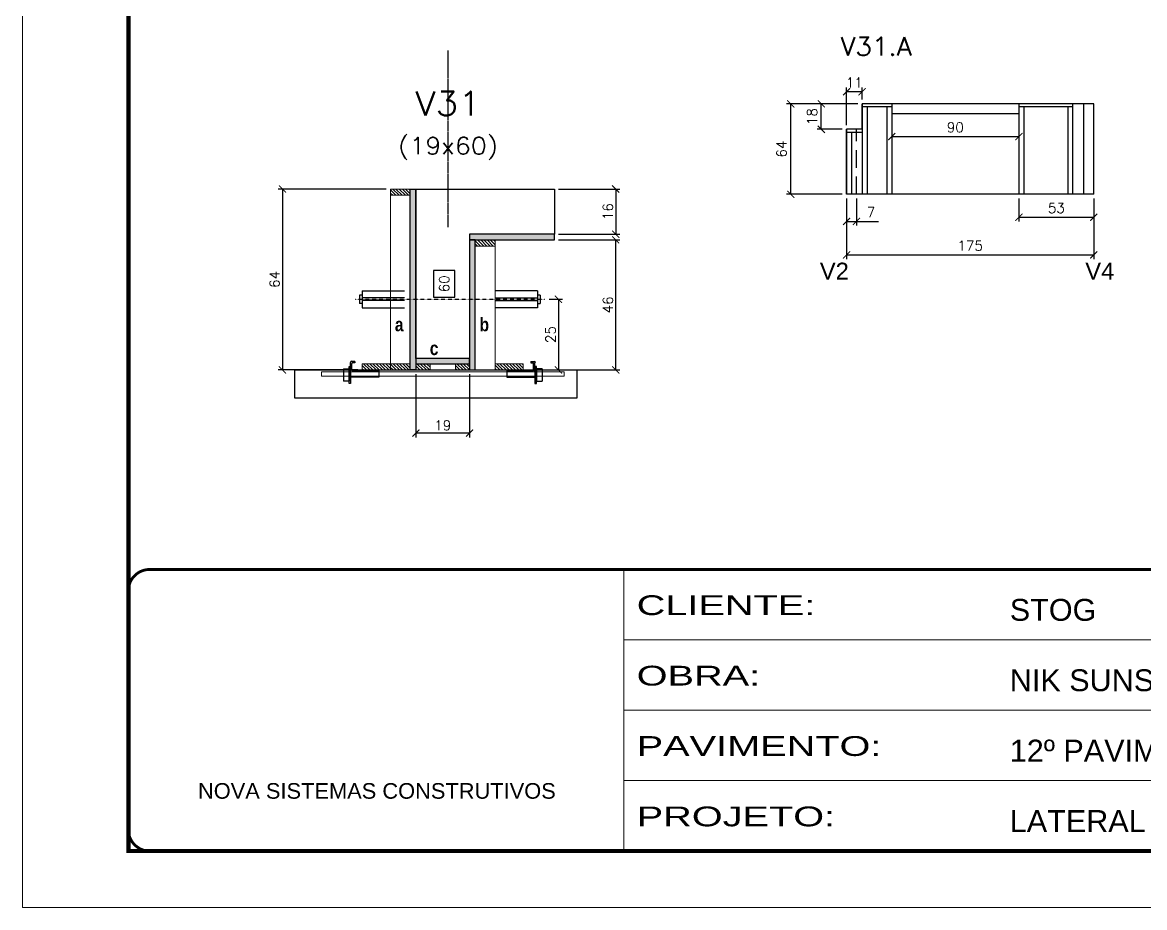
# Model space of a CAD drawing. Extents: x -10448 to -1189, y -11772 to 17235.
# Drawn here: x -10448 to -9654, y 5457 to 6083 of the extents above; entities that cross this region are included whole.
import ezdxf
from ezdxf.enums import TextEntityAlignment as Align

# ---------------------------------------------------------------- set-up
doc = ezdxf.new("R2010")
doc.units = 0
for name, pattern in [('CONTINUO', [0]), ('DASHED', [0.75, 0.5, -0.25]), ('HIDDEN', [0.375, 0.25, -0.125])]:
    doc.linetypes.add(name, pattern=pattern)
for name, color, linetype in [('5', 5, 'Continuous'), ('barrote', 251, 'Continuous'), ('COTA', 241, 'Continuous'), ('Cota Seção (2x)', 4, 'Continuous'), ('detalhes', 4, 'Continuous'), ('Painéis', 200, 'Continuous'), ('presilha', 1, 'Continuous'), ('SARR_2.2x7', 40, 'Continuous'), ('SARR_3.5x7', 81, 'Continuous'), ('TENSOR', 3, 'Continuous'), ('Texto de Titulo', 7, 'Continuous'), ('Texto Qtd Sarr', 242, 'Continuous')]:
    doc.layers.add(name, color=color, linetype=linetype)
for name, color, linetype, lineweight in [('CONCRETO', 251, 'Continuous', 25), ('Folhas', 255, 'Continuous', 9), ('Hachura', 251, 'Continuous', 9), ('Madeira', 126, 'Continuous', 18), ('SARRAFO DE PRESSAO', 251, 'DASHED', 9), ('SCO-___-LAJ', 2, 'Continuous', 0), ('Texto Seção', 7, 'Continuous', 15)]:
    doc.layers.add(name, color=color, linetype=linetype, lineweight=lineweight)
doc.styles.add('ARIAL', font='arial.ttf')
doc.styles.add('REGUA-120', font='ROMANS.shx', dxfattribs={"height": 15})
doc.styles.add('Romans', font='romans.shx')
doc.styles.get("Standard").update_dxf_attribs({"font": 'arial.ttf'})
doc.styles.add('TECNICA', font='techb___.ttf', dxfattribs={"height": 10})
doc.styles.add('Tecnologia', font='')
doc.styles.get('Tecnologia').set_extended_font_data('Forgotten Futurist')
doc.dimstyles.new('Cota Paínel', dxfattribs={"dimtxt": 7, "dimasz": 5, "dimexe": 3, "dimexo": 3, "dimgap": 3, "dimtad": 1, "dimdec": 1, "dimzin": 12, "dimdsep": 46, "dimtxsty": 'Romans', "dimblk": 'ARCHTICK', "dimcen": 0, "dimclrd": 4, "dimclre": 4, "dimclrt": 1, "dimadec": 1, "dimazin": 3, "dimtfac": 1, "dimtdec": 1, "dimtmove": 0, "dimatfit": 3, "dimldrblk": 'OBLIQUE', "dimfxl": 1, "dimtolj": 1, "dimtzin": 12, "dimarcsym": 0})
doc.dimstyles.new('Cota Seção (2x)', dxfattribs={"dimtxt": 7, "dimasz": 5, "dimexe": 3, "dimexo": 3, "dimgap": 2, "dimtad": 3, "dimdec": 1, "dimlfac": 0.5, "dimzin": 12, "dimdsep": 46, "dimtxsty": 'Romans', "dimblk": 'ARCHTICK', "dimcen": 0, "dimclrd": 4, "dimclre": 4, "dimclrt": 1, "dimadec": 1, "dimazin": 3, "dimtfac": 1, "dimtdec": 1, "dimtmove": 0, "dimatfit": 3, "dimldrblk": 'OBLIQUE', "dimfxl": 1, "dimtolj": 1, "dimtzin": 12, "dimarcsym": 0})
doc.dimstyles.new('Cota Seção interna', dxfattribs={"dimtxt": 7, "dimasz": 6, "dimexe": 0.18, "dimexo": 2, "dimgap": -4, "dimtad": 3, "dimdec": 1, "dimlfac": 0.5, "dimzin": 12, "dimdsep": 46, "dimtxsty": 'Romans', "dimblk": 'ARCHTICK', "dimcen": 0.09, "dimse1": 1, "dimse2": 1, "dimsd1": 1, "dimsd2": 1, "dimclrd": 180, "dimclre": 5, "dimclrt": 1, "dimadec": 0, "dimazin": 3, "dimtfac": 1, "dimtdec": 1, "dimtofl": 0, "dimtmove": 0, "dimatfit": 3, "dimldrblk": 'ARCHTICK', "dimfxl": 1, "dimtolj": 1, "dimtzin": 0, "dimarcsym": 0})
pattern_1 = [(315, (12404.4845, -2392.1212), (1.12253202, 1.12253202), [])]

# ---------------------------------------------------------------- blocks, each defined once
blk = doc.blocks.new('9999999999')
at = {"color": 30, "linetype": 'CONTINUO'}
for p, q in [((98564.56, 34230.21), (98564.56, 34429.45)), ((98564.56, 34379.64), (99583.98, 34379.64)), ((98564.56, 34329.83), (99487.98, 34329.83)), ((98564.56, 34280.02), (99487.98, 34280.02))]:
    blk.add_line(p, q, dxfattribs=at)
at = {"color": 30, "linetype": 'CONTINUO', "const_width": 2}
blk.add_lwpolyline([(99583.98, 34230.21), (99583.98, 34414.45, 0.414214), (99568.98, 34429.45), (98228.98, 34429.45, 0.414214), (98213.98, 34414.45), (98213.98, 34245.21, 0.414214), (98228.98, 34230.21), (99583.98, 34230.21)], format="xyb", dxfattribs=at)
at = {"layer": 'Folhas'}
blk.add_lwpolyline([(98138.98, 34190.21), (99623.98, 34190.21), (99623.98, 35240.21), (98138.98, 35240.21)], close=True, dxfattribs=at)
at = {"layer": 'Folhas', "color": 30, "const_width": 3}
blk.add_lwpolyline([(98213.98, 34230.21), (99583.98, 34230.21), (99583.98, 35200.21), (98213.98, 35200.21)], close=True, dxfattribs=at)
at = {"color": 7, "linetype": 'Continuous', "ltscale": 5, "style": 'ARIAL'}
for s, height, p in [('STOG', 15.483, (98837.68, 34393.13)), ('NIK SUNSET', 15.483, (98837.68, 34343.32)), ('12º PAVIMENTO', 15.4829, (98837.68, 34293.51)), ('NOVA SISTEMAS CONSTRUTIVOS', 11.0592, (98263.19, 34267.21)), ('LATERAL DE VIGA', 15.4829, (98837.68, 34243.7))]:
    blk.add_text(s, height=height, dxfattribs=at).set_placement(p)
at = {"layer": 'Folhas', "color": 7, "style": 'Tecnologia', "width": 1.5}
for s, p in [('CLIENTE:', (98573.65, 34397.17)), ('OBRA:', (98573.65, 34347.31)), ('PAVIMENTO:', (98573.65, 34297.5)), ('PROJETO:', (98573.65, 34247.69))]:
    blk.add_text(s, height=14, dxfattribs=at).set_placement(p)
blk = doc.blocks.new('_ArchTick')
at = {"color": 0, "linetype": 'ByBlock', "const_width": 0.15}
blk.add_lwpolyline([(-0.5, -0.5), (0.5, 0.5)], dxfattribs=at)
blk = doc.blocks.new('*D1090')
at = {"layer": 'COTA', "color": 4, "lineweight": -2, "transparency": 16777216}
for p, q in [((-9865.11, 5958.77), (-9865.11, 5915.91)), ((-9690.11, 5958.77), (-9690.11, 5915.91)), ((-9865.11, 5918.91), (-9690.11, 5918.91))]:
    blk.add_line(p, q, dxfattribs=at)
at = {"layer": 'Defpoints', "color": 0, "transparency": 16777216}
for p in [(-9865.11, 5961.77), (-9690.11, 5961.77), (-9690.11, 5918.91)]:
    blk.add_point(p, dxfattribs=at)
at = {"layer": 'COTA', "color": 4, "lineweight": -2, "transparency": 16777216, "xscale": 5, "yscale": 5, "zscale": 5, "rotation": 180}
blk.add_blockref('_ArchTick', (-9865.11, 5918.91), dxfattribs=at)
at = {"layer": 'COTA', "color": 4, "lineweight": -2, "transparency": 16777216, "xscale": 5, "yscale": 5, "zscale": 5}
blk.add_blockref('_ArchTick', (-9690.11, 5918.91), dxfattribs=at)
at = {"layer": 'COTA', "color": 1, "transparency": 16777216, "insert": (-9777.61, 5925.41), "char_height": 7, "attachment_point": 5, "style": 'Romans'}
blk.add_mtext('\\A1;175', dxfattribs=at)
blk = doc.blocks.new('_Oblique')
at = {"color": 0, "linetype": 'ByBlock', "lineweight": -2}
blk.add_line((-0.5, -0.5), (0.5, 0.5), dxfattribs=at)
blk = doc.blocks.new('*D1091')
at = {"layer": 'COTA', "color": 4, "lineweight": -2, "transparency": 16777216}
for p, q in [((-9865.11, 5958.77), (-9865.11, 5939.6)), ((-9858.11, 5958.77), (-9858.11, 5939.6)), ((-9865.11, 5942.6), (-9858.11, 5942.6)), ((-9858.11, 5942.6), (-9842.44, 5942.6))]:
    blk.add_line(p, q, dxfattribs=at)
at = {"layer": 'Defpoints', "color": 0, "transparency": 16777216}
for p in [(-9865.11, 5961.77), (-9858.11, 5961.77), (-9858.11, 5942.6)]:
    blk.add_point(p, dxfattribs=at)
at = {"layer": 'COTA', "color": 4, "lineweight": -2, "transparency": 16777216, "xscale": 5, "yscale": 5, "zscale": 5, "rotation": 180}
blk.add_blockref('_ArchTick', (-9865.11, 5942.6), dxfattribs=at)
at = {"layer": 'COTA', "color": 4, "lineweight": -2, "transparency": 16777216, "xscale": 5, "yscale": 5, "zscale": 5}
blk.add_blockref('_ArchTick', (-9858.11, 5942.6), dxfattribs=at)
at = {"layer": 'COTA', "color": 1, "transparency": 16777216, "insert": (-9847.77, 5949.1), "char_height": 7, "attachment_point": 5, "style": 'Romans'}
blk.add_mtext('\\A1;7', dxfattribs=at)
blk = doc.blocks.new('*D1092')
at = {"layer": 'COTA', "color": 4, "lineweight": -2, "transparency": 16777216}
for p, q in [((-9865.11, 6010.77), (-9865.11, 6037.37)), ((-9854.11, 6028.77), (-9854.11, 6037.37)), ((-9854.11, 6034.37), (-9865.11, 6034.37))]:
    blk.add_line(p, q, dxfattribs=at)
at = {"layer": 'Defpoints', "color": 0, "transparency": 16777216}
for p in [(-9865.11, 6034.37), (-9854.11, 6025.77), (-9865.11, 6007.77)]:
    blk.add_point(p, dxfattribs=at)
at = {"layer": 'COTA', "color": 4, "lineweight": -2, "transparency": 16777216, "xscale": 5, "yscale": 5, "zscale": 5, "rotation": 180}
blk.add_blockref('_ArchTick', (-9865.11, 6034.37), dxfattribs=at)
at = {"layer": 'COTA', "color": 4, "lineweight": -2, "transparency": 16777216, "xscale": 5, "yscale": 5, "zscale": 5}
blk.add_blockref('_ArchTick', (-9854.11, 6034.37), dxfattribs=at)
at = {"layer": 'COTA', "color": 1, "transparency": 16777216, "insert": (-9859.61, 6040.87), "char_height": 7, "attachment_point": 5, "style": 'Romans'}
blk.add_mtext('\\A1;11', dxfattribs=at)
blk = doc.blocks.new('*D1088')
at = {"layer": 'COTA', "color": 4, "lineweight": -2, "transparency": 16777216}
for p, q in [((-9857.11, 6025.77), (-9907.57, 6025.77)), ((-9904.57, 5961.77), (-9904.57, 6025.77)), ((-9868.11, 5961.77), (-9907.57, 5961.77))]:
    blk.add_line(p, q, dxfattribs=at)
at = {"layer": 'Defpoints', "color": 0, "transparency": 16777216}
for p in [(-9904.57, 6025.77), (-9854.11, 6025.77), (-9865.11, 5961.77)]:
    blk.add_point(p, dxfattribs=at)
at = {"layer": 'COTA', "color": 4, "lineweight": -2, "transparency": 16777216, "xscale": 5, "yscale": 5, "zscale": 5}
for p, rotation in [((-9904.57, 6025.77), 90), ((-9904.57, 5961.77), 270)]:
    blk.add_blockref('_ArchTick', p, dxfattribs=dict(at, rotation=rotation))
at = {"layer": 'COTA', "color": 1, "transparency": 16777216, "insert": (-9911.07, 5993.77), "char_height": 7, "attachment_point": 5, "rotation": 90, "style": 'Romans'}
blk.add_mtext('\\A1;64', dxfattribs=at)
blk = doc.blocks.new('*D1089')
at = {"layer": 'COTA', "color": 4, "lineweight": -2, "transparency": 16777216}
for p, q in [((-9857.11, 6025.77), (-9885.96, 6025.77)), ((-9882.96, 6007.77), (-9882.96, 6025.77)), ((-9868.11, 6007.77), (-9885.96, 6007.77))]:
    blk.add_line(p, q, dxfattribs=at)
at = {"layer": 'Defpoints', "color": 0, "transparency": 16777216}
for p in [(-9882.96, 6025.77), (-9854.11, 6025.77), (-9865.11, 6007.77)]:
    blk.add_point(p, dxfattribs=at)
at = {"layer": 'COTA', "color": 4, "lineweight": -2, "transparency": 16777216, "xscale": 5, "yscale": 5, "zscale": 5}
for p, rotation in [((-9882.96, 6025.77), 90), ((-9882.96, 6007.77), 270)]:
    blk.add_blockref('_ArchTick', p, dxfattribs=dict(at, rotation=rotation))
at = {"layer": 'COTA', "color": 1, "transparency": 16777216, "insert": (-9889.46, 6016.77), "char_height": 7, "attachment_point": 5, "rotation": 90, "style": 'Romans'}
blk.add_mtext('\\A1;18', dxfattribs=at)
blk = doc.blocks.new('*D1093')
at = {"layer": 'COTA', "color": 4, "lineweight": -2, "transparency": 16777216}
for p, q in [((-9833.11, 6015.77), (-9833.11, 5999.64)), ((-9743.11, 6015.77), (-9743.11, 5999.64)), ((-9833.11, 6002.64), (-9743.11, 6002.64))]:
    blk.add_line(p, q, dxfattribs=at)
at = {"layer": 'Defpoints', "color": 0, "transparency": 16777216}
for p in [(-9833.11, 6018.77), (-9743.11, 6018.77), (-9743.11, 6002.64)]:
    blk.add_point(p, dxfattribs=at)
at = {"layer": 'COTA', "color": 4, "lineweight": -2, "transparency": 16777216, "xscale": 5, "yscale": 5, "zscale": 5, "rotation": 180}
blk.add_blockref('_ArchTick', (-9833.11, 6002.64), dxfattribs=at)
at = {"layer": 'COTA', "color": 4, "lineweight": -2, "transparency": 16777216, "xscale": 5, "yscale": 5, "zscale": 5}
blk.add_blockref('_ArchTick', (-9743.11, 6002.64), dxfattribs=at)
at = {"layer": 'COTA', "color": 1, "transparency": 16777216, "insert": (-9788.11, 6009.14), "char_height": 7, "attachment_point": 5, "style": 'Romans'}
blk.add_mtext('\\A1;90', dxfattribs=at)
blk = doc.blocks.new('*D1094')
at = {"layer": 'COTA', "color": 4, "lineweight": -2, "transparency": 16777216}
for p, q in [((-9743.11, 5958.77), (-9743.11, 5942.55)), ((-9690.11, 5958.77), (-9690.11, 5942.55)), ((-9743.11, 5945.55), (-9690.11, 5945.55))]:
    blk.add_line(p, q, dxfattribs=at)
at = {"layer": 'Defpoints', "color": 0, "transparency": 16777216}
for p in [(-9743.11, 5961.77), (-9690.11, 5961.77), (-9690.11, 5945.55)]:
    blk.add_point(p, dxfattribs=at)
at = {"layer": 'COTA', "color": 4, "lineweight": -2, "transparency": 16777216, "xscale": 5, "yscale": 5, "zscale": 5, "rotation": 180}
blk.add_blockref('_ArchTick', (-9743.11, 5945.55), dxfattribs=at)
at = {"layer": 'COTA', "color": 4, "lineweight": -2, "transparency": 16777216, "xscale": 5, "yscale": 5, "zscale": 5}
blk.add_blockref('_ArchTick', (-9690.11, 5945.55), dxfattribs=at)
at = {"layer": 'COTA', "color": 1, "transparency": 16777216, "insert": (-9716.61, 5952.05), "char_height": 7, "attachment_point": 5, "style": 'Romans'}
blk.add_mtext('\\A1;53', dxfattribs=at)
blk = doc.blocks.new('*D1100')
at = {"layer": 'COTA', "color": 4, "lineweight": -2, "transparency": 16777216}
for p, q in [((-10068.83, 5965.52), (-10025.46, 5965.52)), ((-10028.46, 5965.52), (-10028.46, 5933.52)), ((-10068.83, 5933.52), (-10025.46, 5933.52))]:
    blk.add_line(p, q, dxfattribs=at)
at = {"layer": 'Defpoints', "color": 0, "transparency": 16777216}
for p in [(-10071.83, 5965.52), (-10071.83, 5933.52), (-10028.46, 5933.52)]:
    blk.add_point(p, dxfattribs=at)
at = {"layer": 'COTA', "color": 4, "lineweight": -2, "transparency": 16777216, "xscale": 5, "yscale": 5, "zscale": 5}
for p, rotation in [((-10028.46, 5965.52), 90), ((-10028.46, 5933.52), 270)]:
    blk.add_blockref('_ArchTick', p, dxfattribs=dict(at, rotation=rotation))
at = {"layer": 'COTA', "color": 1, "transparency": 16777216, "insert": (-10033.96, 5949.52), "char_height": 7, "attachment_point": 5, "rotation": 90, "style": 'Romans'}
blk.add_mtext('\\A1;16', dxfattribs=at)
blk = doc.blocks.new('*D1101')
at = {"layer": 'COTA', "color": 4, "lineweight": -2, "transparency": 16777216}
for p, q in [((-10068.83, 5929.52), (-10025.46, 5929.52)), ((-10028.46, 5837.52), (-10028.46, 5929.52)), ((-10090.83, 5837.52), (-10025.46, 5837.52))]:
    blk.add_line(p, q, dxfattribs=at)
at = {"layer": 'Defpoints', "color": 0, "transparency": 16777216}
for p in [(-10071.83, 5929.52), (-10028.46, 5929.52), (-10093.83, 5837.52)]:
    blk.add_point(p, dxfattribs=at)
at = {"layer": 'COTA', "color": 4, "lineweight": -2, "transparency": 16777216, "xscale": 5, "yscale": 5, "zscale": 5}
for p, rotation in [((-10028.46, 5929.52), 90), ((-10028.46, 5837.52), 270)]:
    blk.add_blockref('_ArchTick', p, dxfattribs=dict(at, rotation=rotation))
at = {"layer": 'COTA', "color": 1, "transparency": 16777216, "insert": (-10033.96, 5883.52), "char_height": 7, "attachment_point": 5, "rotation": 90, "style": 'Romans'}
blk.add_mtext('\\A1;46', dxfattribs=at)
blk = doc.blocks.new('*D1102')
at = {"layer": 'Cota Seção (2x)', "color": 180, "lineweight": -2, "transparency": 16777216}
for p, q in [((-10142.32, 5907.95), (-10157.32, 5907.95)), ((-10157.32, 5907.95), (-10157.32, 5888.95)), ((-10142.32, 5888.95), (-10142.32, 5907.95)), ((-10157.32, 5888.95), (-10142.32, 5888.95))]:
    blk.add_line(p, q, dxfattribs=at)
at = {"layer": 'Defpoints', "color": 0, "transparency": 16777216}
for p in [(-10170.14, 5965.52), (-10138.32, 5965.52), (-10170.14, 5845.52)]:
    blk.add_point(p, dxfattribs=at)
at = {"layer": 'Cota Seção (2x)', "color": 1, "transparency": 16777216, "insert": (-10149.82, 5898.45), "char_height": 7, "attachment_point": 5, "rotation": 90, "style": 'Romans'}
blk.add_mtext('\\A1;60', dxfattribs=at)
blk = doc.blocks.new('*D1103')
at = {"layer": 'COTA', "color": 4, "lineweight": -2, "transparency": 16777216}
for p, q in [((-10190.83, 5965.52), (-10267.29, 5965.52)), ((-10264.29, 5965.52), (-10264.29, 5837.52)), ((-10210.83, 5837.52), (-10267.29, 5837.52))]:
    blk.add_line(p, q, dxfattribs=at)
at = {"layer": 'Defpoints', "color": 0, "transparency": 16777216}
for p in [(-10187.83, 5965.52), (-10264.29, 5837.52), (-10207.83, 5837.52)]:
    blk.add_point(p, dxfattribs=at)
at = {"layer": 'COTA', "color": 4, "lineweight": -2, "transparency": 16777216, "xscale": 5, "yscale": 5, "zscale": 5}
for p, rotation in [((-10264.29, 5965.52), 90), ((-10264.29, 5837.52), 270)]:
    blk.add_blockref('_ArchTick', p, dxfattribs=dict(at, rotation=rotation))
at = {"layer": 'COTA', "color": 1, "transparency": 16777216, "insert": (-10269.79, 5901.52), "char_height": 7, "attachment_point": 5, "rotation": 90, "style": 'Romans'}
blk.add_mtext('\\A1;64', dxfattribs=at)
blk = doc.blocks.new('PRESILHA METÁLICA 1')
at = {"layer": 'presilha'}
for p, q in [((0, 13), (6, 13)), ((0, 13), (0, 0)), ((6, 15.5), (7.5, 15.5)), ((6, -2.5), (6, 15.5)), ((6, 13), (6, 0)), ((7.5, 10.6), (7.5, 19.9)), ((7.5, 15.5), (7.5, -2.5)), ((12, 21), (8.6, 21)), ((9, 11.6), (9, 18.9)), ((12, 19.5), (9.6, 19.5)), ((12, 21), (12, 19.5)), ((6, 0), (0, 0)), ((37.5, 4.1), (7.5, 4.1)), ((37.5, 11), (9.6, 11)), ((37.5, 11), (37.5, 4.1)), ((7.5, -2.5), (6, -2.5))]:
    blk.add_line(p, q, dxfattribs=at)
for centre, radius, start, end in [((8.6, 19.9), 1.14, 90, 180), ((9.6, 18.9), 0.57, 90, 180), ((9.6, 11.6), 0.57, 180, 270)]:
    blk.add_arc(centre, radius, start, end, dxfattribs=at)
blk = doc.blocks.new('*D1104')
at = {"layer": 'COTA', "color": 4, "lineweight": -2, "transparency": 16777216}
for p, q in [((-10169.83, 5834.52), (-10169.83, 5789.8)), ((-10131.83, 5834.52), (-10131.83, 5789.8)), ((-10131.83, 5792.8), (-10169.83, 5792.8))]:
    blk.add_line(p, q, dxfattribs=at)
at = {"layer": 'Defpoints', "color": 0, "transparency": 16777216}
for p in [(-10169.83, 5837.52), (-10131.83, 5837.52), (-10169.83, 5792.8)]:
    blk.add_point(p, dxfattribs=at)
at = {"layer": 'COTA', "color": 4, "lineweight": -2, "transparency": 16777216, "xscale": 5, "yscale": 5, "zscale": 5, "rotation": 180}
blk.add_blockref('_ArchTick', (-10169.83, 5792.8), dxfattribs=at)
at = {"layer": 'COTA', "color": 4, "lineweight": -2, "transparency": 16777216, "xscale": 5, "yscale": 5, "zscale": 5}
blk.add_blockref('_ArchTick', (-10131.83, 5792.8), dxfattribs=at)
at = {"layer": 'COTA', "color": 1, "transparency": 16777216, "insert": (-10150.83, 5798.3), "char_height": 7, "attachment_point": 5, "style": 'Romans'}
blk.add_mtext('\\A1;19', dxfattribs=at)
blk = doc.blocks.new('*D1105')
at = {"layer": 'COTA', "color": 4, "lineweight": -2, "transparency": 16777216}
for p, q in [((-10075.53, 5887.52), (-10066.02, 5887.52)), ((-10069.02, 5887.52), (-10069.02, 5837.52)), ((-10090.83, 5837.52), (-10066.02, 5837.52))]:
    blk.add_line(p, q, dxfattribs=at)
at = {"layer": 'Defpoints', "color": 0, "transparency": 16777216}
for p in [(-10078.53, 5887.52), (-10093.83, 5837.52), (-10069.02, 5837.52)]:
    blk.add_point(p, dxfattribs=at)
at = {"layer": 'COTA', "color": 4, "lineweight": -2, "transparency": 16777216, "xscale": 5, "yscale": 5, "zscale": 5}
for p, rotation in [((-10069.02, 5887.52), 90), ((-10069.02, 5837.52), 270)]:
    blk.add_blockref('_ArchTick', p, dxfattribs=dict(at, rotation=rotation))
at = {"layer": 'COTA', "color": 1, "transparency": 16777216, "insert": (-10074.52, 5862.52), "char_height": 7, "attachment_point": 5, "rotation": 90, "style": 'Romans'}
blk.add_mtext('\\A1;25', dxfattribs=at)
blk = doc.blocks.new('titulo1')
at = {"layer": 'Defpoints', "color": 252, "linetype": 'HIDDEN', "ltscale": 2}
blk.add_line((0, 0), (0, 125), dxfattribs=at)
at = {"layer": 'Defpoints', "style": 'Romans', "oblique": 15}
blk.add_attdef('FOLHA', text='', height=10, dxfattribs=at).set_placement((0, 15.58), align=Align.MIDDLE_CENTER)
at = {"layer": 'Texto Qtd Sarr', "color": 3, "style": 'Romans', "oblique": 15}
for tag, height, p in [('TITULO', 17, (0, 71.45)), ('SEÇÃO', 12, (0, 41.55))]:
    blk.add_attdef(tag, text='', height=height, dxfattribs=at).set_placement(p, align=Align.MIDDLE_CENTER)

msp = doc.modelspace()

# ---------------------------------------------------------------- hatches: boundary and pattern name
at = {"layer": 'Hachura'}
h = msp.add_hatch(dxfattribs=at)
h.set_pattern_fill('ANSI31', color=256, scale=0.5, angle=270, style=0)
h.set_pattern_definition([(315, (12548.4845, -2519.7212), (1.12253202, 1.12253202), [])])
h.paths.add_polyline_path([(-10187.83, 5965.52), (-10187.83, 5961.12), (-10173.83, 5961.12), (-10173.83, 5965.52)])
h = msp.add_hatch(color=256, dxfattribs=at)
h.dxf.hatch_style = 1
h.paths.add_polyline_path([(-10173.83, 5965.52), (-10169.83, 5965.52), (-10169.83, 5837.52), (-10173.83, 5837.52)])
h = msp.add_hatch(color=256, dxfattribs=at)
h.dxf.hatch_style = 1
h.paths.add_polyline_path([(-10071.83, 5929.52), (-10071.83, 5933.52), (-10131.83, 5933.52), (-10131.83, 5929.52)])
h = msp.add_hatch(color=256, dxfattribs=at)
h.dxf.hatch_style = 1
h.paths.add_polyline_path([(-10127.83, 5929.52), (-10131.83, 5929.52), (-10131.83, 5837.52), (-10127.83, 5837.52)])
h = msp.add_hatch(dxfattribs=at)
h.set_pattern_fill('ANSI31', color=256, scale=0.5, angle=90, style=0)
h.set_pattern_definition([(135, (-33410.7558, 14232.7662), (-1.12253202, -1.12253202), [])])
h.paths.add_polyline_path([(-10113.83, 5929.52), (-10113.83, 5925.12), (-10127.83, 5925.12), (-10127.83, 5929.52)])
h = msp.add_hatch(color=256, dxfattribs=at)
h.dxf.hatch_style = 1
h.paths.add_polyline_path([(-10131.83, 5841.92), (-10131.83, 5845.52), (-10169.83, 5845.52), (-10169.83, 5841.92)])
h = msp.add_hatch(dxfattribs=at)
h.set_pattern_fill('ANSI31', color=256, scale=0.5, angle=270, style=0)
h.set_pattern_definition(pattern_1)
h.paths.add_polyline_path([(-10207.83, 5837.52), (-10207.83, 5841.92), (-10187.83, 5841.92), (-10187.83, 5837.52)])
h = msp.add_hatch(dxfattribs=at)
h.set_pattern_fill('ANSI31', color=256, scale=0.5, angle=270, style=0)
h.set_pattern_definition([(315, (12548.4845, -2465.7212), (1.12253202, 1.12253202), [])])
h.paths.add_polyline_path([(-10187.83, 5837.52), (-10187.83, 5841.92), (-10173.83, 5841.92), (-10173.83, 5837.52)])
h = msp.add_hatch(dxfattribs=at)
h.set_pattern_fill('ANSI31', color=256, scale=0.5, angle=270, style=0)
h.set_pattern_definition([(315, (12370.4845, -2392.1212), (1.12253202, 1.12253202), [])])
h.paths.add_polyline_path([(-10159.83, 5837.52), (-10159.83, 5841.92), (-10169.83, 5841.92), (-10169.83, 5837.52)])
h = msp.add_hatch(dxfattribs=at)
h.set_pattern_fill('ANSI31', color=256, scale=0.5, angle=270, style=0)
h.set_pattern_definition([(315, (12414.4845, -2392.1212), (1.12253202, 1.12253202), [])])
h.paths.add_polyline_path([(-10131.83, 5837.52), (-10131.83, 5841.92), (-10141.83, 5841.92), (-10141.83, 5837.52)])
h = msp.add_hatch(dxfattribs=at)
h.set_pattern_fill('ANSI31', color=256, scale=0.5, angle=270, style=0)
h.set_pattern_definition(pattern_1)
h.paths.add_polyline_path([(-10093.83, 5837.52), (-10093.83, 5841.92), (-10113.83, 5841.92), (-10113.83, 5837.52)])

# ---------------------------------------------------------------- linework, layer by layer
at = {"ltscale": 3}
for p, q in [((-10207.83, 5893.52), (-10207.83, 5881.52)), ((-10207.83, 5893.52), (-10177.83, 5893.52)), ((-10083.83, 5893.52), (-10113.83, 5893.52)), ((-10083.83, 5893.52), (-10083.83, 5881.52)), ((-10209.83, 5890.52), (-10209.83, 5884.52)), ((-10207.83, 5890.52), (-10209.83, 5890.52)), ((-10207.83, 5884.52), (-10209.83, 5884.52)), ((-10177.83, 5888.52), (-10207.83, 5888.52)), ((-10177.83, 5886.52), (-10207.83, 5886.52)), ((-10113.83, 5888.52), (-10083.83, 5888.52)), ((-10113.83, 5886.52), (-10083.83, 5886.52)), ((-10081.83, 5890.52), (-10083.83, 5890.52)), ((-10083.83, 5884.52), (-10081.83, 5884.52)), ((-10081.83, 5890.52), (-10081.83, 5884.52)), ((-10207.83, 5881.52), (-10177.83, 5881.52)), ((-10083.83, 5881.52), (-10113.83, 5881.52))]:
    msp.add_line(p, q, dxfattribs=at)
at = {"layer": 'barrote'}
msp.add_lwpolyline([(-10055.98, 5817.52), (-10255.56, 5817.52), (-10255.56, 5837.52), (-10055.98, 5837.52)], close=True, dxfattribs=at)
at = {"layer": 'CONCRETO'}
msp.add_lwpolyline([(-10169.83, 5945.52), (-10169.83, 5965.52), (-10071.83, 5965.52), (-10071.83, 5933.52), (-10131.83, 5933.52), (-10131.83, 5845.52), (-10169.83, 5845.52), (-10169.83, 5945.52)], close=True, dxfattribs=at)
at = {"layer": 'Madeira'}
for points in [[(-10187.83, 5965.52), (-10187.83, 5961.12), (-10173.83, 5961.12), (-10173.83, 5965.52)], [(-10187.83, 5965.52), (-10173.83, 5965.52), (-10173.83, 5837.52), (-10187.83, 5837.52)], [(-10113.83, 5929.52), (-10113.83, 5925.12), (-10127.83, 5925.12), (-10127.83, 5929.52)], [(-10113.83, 5837.52), (-10127.83, 5837.52), (-10127.83, 5929.52), (-10113.83, 5929.52)], [(-10207.83, 5837.52), (-10207.83, 5841.92), (-10187.83, 5841.92), (-10187.83, 5837.52)], [(-10187.83, 5837.52), (-10187.83, 5841.92), (-10173.83, 5841.92), (-10173.83, 5837.52)], [(-10159.83, 5837.52), (-10159.83, 5841.92), (-10169.83, 5841.92), (-10169.83, 5837.52)], [(-10131.83, 5837.52), (-10131.83, 5841.92), (-10141.83, 5841.92), (-10141.83, 5837.52)], [(-10093.83, 5837.52), (-10093.83, 5841.92), (-10113.83, 5841.92), (-10113.83, 5837.52)]]:
    msp.add_lwpolyline(points, close=True, dxfattribs=at)
at = {"layer": 'Painéis', "linetype": 'ByBlock'}
for p, q in [((-9690.11, 6025.77), (-9854.11, 6025.77)), ((-9854.11, 6007.77), (-9854.11, 6025.77)), ((-9690.11, 5961.77), (-9690.11, 6025.77)), ((-9854.11, 6007.77), (-9865.11, 6007.77)), ((-9865.11, 5961.77), (-9865.11, 6007.77)), ((-9690.11, 5961.77), (-9865.11, 5961.77))]:
    msp.add_line(p, q, dxfattribs=at)
at = {"layer": 'Painéis'}
for points in [[(-10173.83, 5965.52), (-10169.83, 5965.52), (-10169.83, 5837.52), (-10173.83, 5837.52)], [(-10071.83, 5929.52), (-10071.83, 5933.52), (-10131.83, 5933.52), (-10131.83, 5929.52)], [(-10127.83, 5929.52), (-10131.83, 5929.52), (-10131.83, 5837.52), (-10127.83, 5837.52)], [(-10131.83, 5841.92), (-10131.83, 5845.52), (-10169.83, 5845.52), (-10169.83, 5841.92)]]:
    msp.add_lwpolyline(points, close=True, dxfattribs=at)
at = {"layer": 'SARR_2.2x7', "linetype": 'Continuous'}
for p, q in [((-9833.11, 6023.57), (-9854.11, 6023.57)), ((-9705.11, 6023.57), (-9743.11, 6023.57)), ((-9697.11, 5961.77), (-9697.11, 6025.77)), ((-9743.11, 6018.77), (-9833.11, 6018.77)), ((-9854.11, 6005.57), (-9865.11, 6005.57))]:
    msp.add_line(p, q, dxfattribs=at)
at = {"layer": 'SARR_2.2x7', "linetype": 'HIDDEN', "ltscale": 50}
msp.add_line((-9858.11, 5961.77), (-9858.11, 6007.77), dxfattribs=at)
at = {"layer": 'SARR_3.5x7'}
for p, q in [((-9854.11, 6025.77), (-9854.11, 5961.77)), ((-9850.61, 6023.57), (-9850.61, 5961.77)), ((-9836.61, 6023.57), (-9836.61, 5961.77)), ((-9833.11, 6025.77), (-9833.11, 5961.77)), ((-9743.11, 6025.77), (-9743.11, 5961.77)), ((-9739.61, 6023.57), (-9739.61, 5961.77)), ((-9708.61, 6023.57), (-9708.61, 5961.77)), ((-9705.11, 6025.77), (-9705.11, 5961.77)), ((-9865.11, 6007.77), (-9865.11, 5961.77)), ((-9861.61, 6005.57), (-9861.61, 5961.77)), ((-9739.61, 5961.77), (-9743.11, 5961.77)), ((-9705.11, 5961.77), (-9708.61, 5961.77))]:
    msp.add_line(p, q, dxfattribs=at)
at = {"layer": 'SCO-___-LAJ', "color": 1}
msp.add_lwpolyline([(-10064.98, 5836.19), (-10236.69, 5836.19), (-10236.69, 5832.99), (-10064.98, 5832.99)], close=True, dxfattribs=at)
at = {"layer": 'TENSOR', "linetype": 'HIDDEN', "ltscale": 0.5}
msp.add_line((-10212.83, 5887.52), (-10078.53, 5887.52), dxfattribs=at)

# ---------------------------------------------------------------- block references
at = {"layer": 'presilha', "yscale": 0.6666666666666666, "zscale": 0.6666666666666666}
for p, xscale in [((-10221.1, 5829.56), 0.6666666666666666), ((-10080.57, 5829.56), -0.6666666666666666)]:
    msp.add_blockref('PRESILHA METÁLICA 1', p, dxfattribs=dict(at, xscale=xscale))
at = {"layer": 'SARRAFO DE PRESSAO', "color": 6, "linetype": 'ByBlock'}
msp.add_blockref('9999999999', (-108587.26, -28733.15), dxfattribs=at)
at = {"layer": 'Texto Seção'}
ref = msp.add_blockref('titulo1', (-10147.09, 5938.62), dxfattribs=dict(at, xscale=-1))
ref.add_attrib('TITULO', 'V31', dxfattribs={"layer": 'Texto de Titulo', "color": 7, "height": 17, "style": 'Romans', "width": 1.1}).set_placement((-10147.09, 6026.12), align=Align.MIDDLE_CENTER)
ref.add_attrib('SEÇÃO', '(19x60)', dxfattribs={"layer": 'Texto de Titulo', "color": 7, "height": 12, "style": 'Romans', "width": 1.1}).set_placement((-10147.09, 5996.12), align=Align.MIDDLE_CENTER)

# ---------------------------------------------------------------- texts
at = {"layer": '5', "linetype": 'Continuous'}
for s, p in [('V2', (-9883.98, 5901.41)), ('V4', (-9696.13, 5901.41))]:
    msp.add_text(s, height=12, rotation=0.00004, dxfattribs=at).set_placement(p)
at = {"layer": 'detalhes', "style": 'TECNICA'}
for s, p in [('a', (-10184.76, 5864.85)), ('b', (-10124.79, 5864.86)), ('c', (-10160.01, 5848.02))]:
    msp.add_text(s, height=9.6, dxfattribs=at).set_placement(p)
at = {"layer": 'Texto Seção', "style": 'REGUA-120', "width": 1.05}
msp.add_text('V31.A', height=13, dxfattribs=at).set_placement((-9869.35, 6059.9))

# ---------------------------------------------------------------- dimensions: what is measured, and where the dimension line sits
at = {"layer": 'COTA'}
dim = msp.add_linear_dim(base=(-9865.11, 6034.37), p1=(-9854.11, 6025.77), p2=(-9865.11, 6007.77), angle=180, dimstyle='Cota Paínel', override={"dimtmove": 1}, dxfattribs=at)
dim.commit()
dim.dimension.update_dxf_attribs({"geometry": '*D1092', "text_midpoint": (-9859.61, 6034.37), "dimtype": 160})
for base, p1, p2, angle, dimstyle, picture, middle in [((-9904.57, 6025.77), (-9865.11, 5961.77), (-9854.11, 6025.77), 90, 'Cota Paínel', '*D1088', (-9911.07, 5993.77)), ((-9882.96, 6025.77), (-9865.11, 6007.77), (-9854.11, 6025.77), 90, 'Cota Paínel', '*D1089', (-9889.46, 6016.77)), ((-10264.29, 5837.52), (-10187.83, 5965.52), (-10207.83, 5837.52), 90, 'Cota Seção (2x)', '*D1103', (-10269.79, 5901.52)), ((-10028.46, 5933.52), (-10071.83, 5965.52), (-10071.83, 5933.52), 90, 'Cota Seção (2x)', '*D1100', (-10033.96, 5949.52)), ((-9690.11, 5918.91), (-9865.11, 5961.77), (-9690.11, 5961.77), 180, 'Cota Paínel', '*D1090', (-9777.61, 5925.41)), ((-9858.11, 5942.6), (-9865.11, 5961.77), (-9858.11, 5961.77), 180, 'Cota Paínel', '*D1091', (-9847.77, 5949.1)), ((-10028.46, 5929.52), (-10093.83, 5837.52), (-10071.83, 5929.52), 90, 'Cota Seção (2x)', '*D1101', (-10033.96, 5883.52)), ((-10069.02, 5837.52), (-10078.53, 5887.52), (-10093.83, 5837.52), 90, 'Cota Seção (2x)', '*D1105', (-10074.52, 5862.52)), ((-10169.83, 5792.8), (-10131.83, 5837.52), (-10169.83, 5837.52), 180, 'Cota Seção (2x)', '*D1104', (-10150.83, 5798.3))]:
    dim = msp.add_linear_dim(base=base, p1=p1, p2=p2, angle=angle, dimstyle=dimstyle, dxfattribs=at)
    dim.commit()
    dim.dimension.update_dxf_attribs({"geometry": picture, "text_midpoint": middle})
for base, p1, p2, picture, middle in [((-9743.11, 6002.64), (-9833.11, 6018.77), (-9743.11, 6018.77), '*D1093', (-9788.11, 6009.14)), ((-9690.11, 5945.55), (-9743.11, 5961.77), (-9690.11, 5961.77), '*D1094', (-9716.61, 5952.05))]:
    dim = msp.add_linear_dim(base=base, p1=p1, p2=p2, dimstyle='Cota Paínel', dxfattribs=at)
    dim.commit()
    dim.dimension.update_dxf_attribs({"geometry": picture, "text_midpoint": middle})
at = {"layer": 'Cota Seção (2x)'}
dim = msp.add_linear_dim(base=(-10138.32, 5965.52), p1=(-10170.14, 5845.52), p2=(-10170.14, 5965.52), angle=90, dimstyle='Cota Seção interna', dxfattribs=at)
dim.commit()
dim.dimension.update_dxf_attribs({"geometry": '*D1102', "text_midpoint": (-10138.32, 5898.45), "dimtype": 160})

doc.saveas('drawing.dxf')
